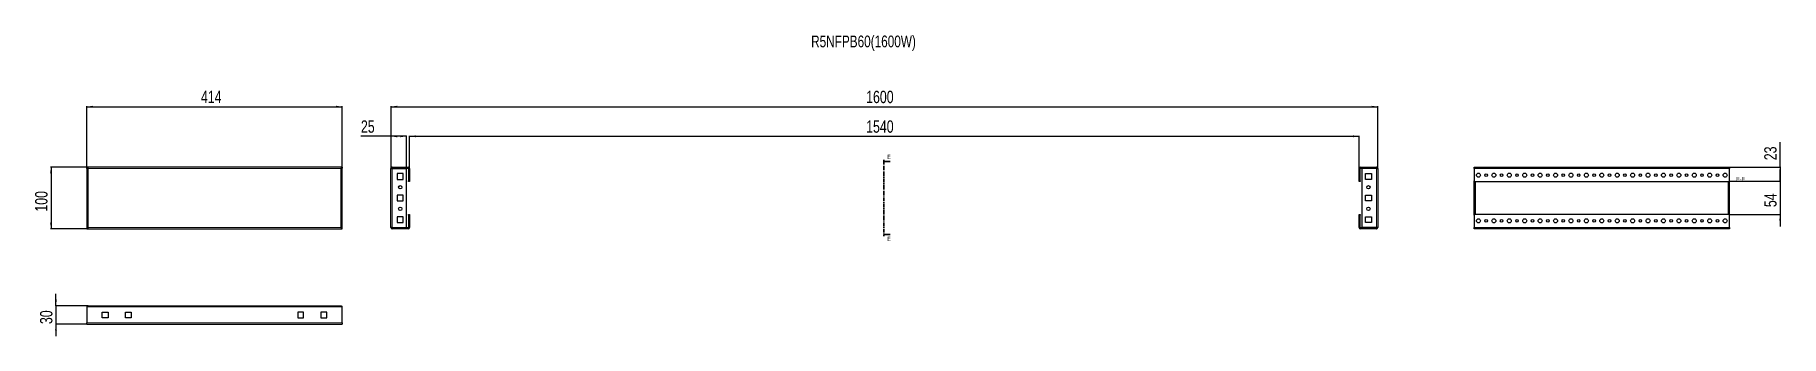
# Model space of a CAD drawing. Header units: millimetres. Extents: x -114 to 2717, y -1492 to 547.
# Drawn here: x -114 to 2717, y 59 to 547 of the extents above.
import ezdxf

# ---------------------------------------------------------------- set-up
doc = ezdxf.new("R2010")
doc.units = ezdxf.units.MM
doc.linetypes.add('CENTER', pattern=[10.16, 6.35, -1.27, 1.27, -1.27])
doc.layers.add('FORMAT', color=7, linetype='Continuous')
doc.styles.add('SLDTEXTSTYLE0', font='TXT', dxfattribs={"width": 0.75})
doc.dimstyles.new('SLDDIMSTYLE0', dxfattribs={"dimtxt": 20, "dimasz": 10, "dimexe": 0, "dimexo": 0.0625, "dimgap": 5, "dimtad": 2, "dimdec": 1, "dimrnd": 1e-09, "dimzin": 12, "dimdsep": 46, "dimtxsty": 'SLDTEXTSTYLE0', "dimsah": 1, "dimcen": 0.09, "dimadec": 0, "dimazin": 3, "dimtfac": 1, "dimtofl": 0, "dimtmove": 0, "dimatfit": 3, "dimfxl": 0, "dimfrac": 2, "dimtolj": 1, "dimtzin": 12, "dimarcsym": 0})
doc.dimstyles.new('SLDDIMSTYLE1', dxfattribs={"dimtxt": 20, "dimasz": 10, "dimexe": 0, "dimexo": 0.0625, "dimgap": 5, "dimtad": 2, "dimdec": 1, "dimrnd": 1e-09, "dimzin": 12, "dimdsep": 46, "dimtxsty": 'SLDTEXTSTYLE0', "dimsah": 1, "dimcen": 0.09, "dimadec": 0, "dimazin": 3, "dimtfac": 1, "dimtmove": 0, "dimatfit": 0, "dimfxl": 0, "dimfrac": 2, "dimtolj": 1, "dimtzin": 12, "dimarcsym": 0})

# ---------------------------------------------------------------- blocks, each defined once
blk = doc.blocks.new('_D')
at = {"layer": 'FORMAT'}
for p, q in [((-29.8, 330.6), (-29.8, 431.6)), ((-29.8, 430.6), (384.2, 430.6)), ((384.2, 330.6), (384.2, 431.6))]:
    blk.add_line(p, q, dxfattribs=at)
for points in [[(-29.8, 430.6), (-19.8, 429), (-19.8, 432.1)], [(384.2, 430.6), (374.2, 432.1), (374.2, 429)]]:
    blk.add_solid(points, dxfattribs=at)
at = {"layer": 'FORMAT', "insert": (155.1, 456.4), "char_height": 20, "attachment_point": 1, "style": 'SLDTEXTSTYLE0'}
blk.add_mtext('414', dxfattribs=at)
blk = doc.blocks.new('_D_1')
at = {"layer": 'FORMAT'}
for p, q in [((-29.8, 332.6), (-88.9, 332.6)), ((-87.9, 332.6), (-87.9, 232.6)), ((-29.8, 232.6), (-88.9, 232.6))]:
    blk.add_line(p, q, dxfattribs=at)
for points in [[(-87.9, 332.6), (-89.5, 322.6), (-86.4, 322.6)], [(-87.9, 232.6), (-86.4, 242.6), (-89.5, 242.6)]]:
    blk.add_solid(points, dxfattribs=at)
at = {"layer": 'FORMAT', "insert": (-113.7, 260.4), "char_height": 20, "attachment_point": 1, "rotation": 90, "style": 'SLDTEXTSTYLE0'}
blk.add_mtext('100', dxfattribs=at)
blk = doc.blocks.new('_D_2')
at = {"layer": 'FORMAT'}
for p, q in [((463.4, 330.5), (463.4, 431.6)), ((463.4, 430.6), (2063.4, 430.6)), ((2063.4, 330.5), (2063.4, 431.6))]:
    blk.add_line(p, q, dxfattribs=at)
for points in [[(463.4, 430.6), (473.4, 429), (473.4, 432.1)], [(2063.4, 430.6), (2053.4, 432.1), (2053.4, 429)]]:
    blk.add_solid(points, dxfattribs=at)
at = {"layer": 'FORMAT', "insert": (1233.8, 456.4), "char_height": 20, "attachment_point": 1, "style": 'SLDTEXTSTYLE0'}
blk.add_mtext('1600', dxfattribs=at)
blk = doc.blocks.new('_D_3')
at = {"layer": 'FORMAT'}
for p, q in [((493.4, 330.5), (493.4, 383.6)), ((493.4, 382.6), (2033.4, 382.6)), ((2033.4, 330.5), (2033.4, 383.6))]:
    blk.add_line(p, q, dxfattribs=at)
for points in [[(493.4, 382.6), (503.4, 381), (503.4, 384.1)], [(2033.4, 382.6), (2023.4, 384.1), (2023.4, 381)]]:
    blk.add_solid(points, dxfattribs=at)
at = {"layer": 'FORMAT', "insert": (1233.8, 408.4), "char_height": 20, "attachment_point": 1, "style": 'SLDTEXTSTYLE0'}
blk.add_mtext('1540', dxfattribs=at)
blk = doc.blocks.new('_D_4')
at = {"layer": 'FORMAT'}
for p, q in [((463.4, 382.6), (414.6, 382.6)), ((463.4, 330.5), (463.4, 383.6)), ((488.4, 382.6), (463.4, 382.6)), ((488.4, 330.6), (488.4, 383.6))]:
    blk.add_line(p, q, dxfattribs=at)
for points in [[(463.4, 382.6), (473.4, 381), (473.4, 384.1)], [(488.4, 382.6), (478.4, 384.1), (478.4, 381)]]:
    blk.add_solid(points, dxfattribs=at)
at = {"layer": 'FORMAT', "insert": (414.6, 408.4), "char_height": 20, "attachment_point": 1, "style": 'SLDTEXTSTYLE0'}
blk.add_mtext('25', dxfattribs=at)
blk = doc.blocks.new('_D_5')
at = {"layer": 'FORMAT'}
for p, q in [((-79.9, 108), (-79.9, 127.3)), ((-27.7, 108), (-80.9, 108)), ((-79.9, 108), (-79.9, 78)), ((-29.8, 78), (-80.9, 78)), ((-79.9, 78), (-79.9, 58.8))]:
    blk.add_line(p, q, dxfattribs=at)
for points in [[(-79.9, 108), (-78.4, 118), (-81.5, 118)], [(-79.9, 78), (-81.5, 68), (-78.4, 68)]]:
    blk.add_solid(points, dxfattribs=at)
at = {"layer": 'FORMAT', "insert": (-105.7, 78.2), "char_height": 20, "attachment_point": 1, "rotation": 90, "style": 'SLDTEXTSTYLE0'}
blk.add_mtext('30', dxfattribs=at)
blk = doc.blocks.new('_D_6')
at = {"layer": 'FORMAT'}
for p, q in [((2715.9, 309.6), (2715.9, 328.8)), ((2632.8, 309.6), (2716.9, 309.6)), ((2715.9, 309.6), (2715.9, 255.6)), ((2632.8, 255.6), (2716.9, 255.6)), ((2715.9, 255.6), (2715.9, 236.3))]:
    blk.add_line(p, q, dxfattribs=at)
for points in [[(2715.9, 309.6), (2717.5, 319.6), (2714.4, 319.6)], [(2715.9, 255.6), (2714.4, 245.6), (2717.5, 245.6)]]:
    blk.add_solid(points, dxfattribs=at)
at = {"layer": 'FORMAT', "insert": (2690.2, 267.8), "char_height": 20, "attachment_point": 1, "rotation": 90, "style": 'SLDTEXTSTYLE0'}
blk.add_mtext('54', dxfattribs=at)
blk = doc.blocks.new('_D_7')
at = {"layer": 'FORMAT'}
for p, q in [((2715.9, 332.6), (2715.9, 373.3)), ((2633.8, 332.6), (2716.9, 332.6)), ((2715.9, 332.6), (2715.9, 309.6)), ((2632.8, 309.6), (2716.9, 309.6))]:
    blk.add_line(p, q, dxfattribs=at)
for points in [[(2715.9, 332.6), (2714.4, 322.6), (2717.5, 322.6)], [(2715.9, 309.6), (2717.5, 319.6), (2714.4, 319.6)]]:
    blk.add_solid(points, dxfattribs=at)
at = {"layer": 'FORMAT', "insert": (2690.2, 343.8), "char_height": 20, "attachment_point": 1, "rotation": 90, "style": 'SLDTEXTSTYLE0'}
blk.add_mtext('23', dxfattribs=at)

msp = doc.modelspace()

# ---------------------------------------------------------------- linework, layer by layer
at = {"color": 7, "linetype": 'CENTER', "lineweight": 35}
msp.add_line((1262.4, 344.57), (1262.4, 220.56), dxfattribs=at)
at = {"color": 7, "linetype": 'Continuous', "lineweight": 35}
for p, q in [((1273.04, 341.57), (1262.4, 341.57)), ((1273.04, 223.56), (1262.4, 223.56))]:
    msp.add_line(p, q, dxfattribs=at)
at = {"color": 7, "linetype": 'Continuous', "lineweight": 25}
for p, q in [((-29.78, 331.07), (-29.78, 332.57)), ((384.22, 332.57), (-29.78, 332.57)), ((-29.78, 331.07), (-29.78, 330.57)), ((-29.78, 330.57), (-29.78, 234.57)), ((-29.78, 330.57), (-28.28, 330.57)), ((384.22, 330.57), (382.72, 330.57)), ((384.22, 332.57), (384.22, 331.07)), ((384.22, 330.57), (384.22, 331.07)), ((384.22, 234.57), (384.22, 330.57)), ((463.37, 234.67), (463.37, 330.47)), ((465.47, 332.57), (465.47, 331.07)), ((465.47, 332.57), (491.27, 332.57)), ((465.47, 331.07), (491.27, 331.07)), ((465.47, 330.57), (488.37, 330.57)), ((473.62, 322.32), (473.62, 312.82)), ((483.12, 322.32), (473.62, 322.32)), ((473.62, 312.82), (483.12, 312.82)), ((483.12, 312.82), (483.12, 322.32)), ((488.37, 234.57), (488.37, 330.57)), ((491.87, 330.47), (491.87, 310.57)), ((493.37, 330.47), (493.37, 310.57)), ((2033.37, 310.57), (2033.37, 330.47)), ((2034.87, 310.57), (2034.87, 330.47)), ((2035.47, 332.57), (2061.27, 332.57)), ((2035.47, 331.07), (2061.27, 331.07)), ((2038.37, 234.57), (2038.37, 330.57)), ((2061.27, 330.57), (2038.37, 330.57)), ((2043.62, 322.32), (2053.12, 322.32)), ((2043.62, 312.82), (2043.62, 322.32)), ((2053.12, 312.82), (2043.62, 312.82)), ((2053.12, 322.32), (2053.12, 312.82)), ((2061.27, 331.07), (2061.27, 332.57)), ((2063.37, 330.47), (2063.37, 234.67)), ((2219.78, 332.57), (2633.78, 332.57)), ((2219.78, 330.47), (2219.78, 332.57)), ((2219.78, 330.47), (2219.78, 310.57)), ((2633.78, 332.57), (2633.78, 330.47)), ((2633.78, 310.57), (2633.78, 330.47)), ((473.62, 287.32), (473.62, 277.82)), ((483.12, 287.32), (473.62, 287.32)), ((483.12, 277.82), (483.12, 287.32)), ((491.87, 310.57), (493.37, 310.57)), ((491.87, 309.57), (491.87, 310.57)), ((493.37, 309.57), (491.87, 309.57)), ((493.37, 310.57), (493.37, 309.57)), ((2033.37, 310.57), (2034.87, 310.57)), ((2033.37, 309.57), (2033.37, 310.57)), ((2034.87, 309.57), (2033.37, 309.57)), ((2034.87, 310.57), (2034.87, 309.57)), ((2043.62, 287.32), (2053.12, 287.32)), ((2043.62, 277.82), (2043.62, 287.32)), ((2053.12, 287.32), (2053.12, 277.82)), ((2219.78, 310.57), (2220.78, 309.57)), ((2219.78, 254.57), (2219.78, 310.57)), ((2220.78, 309.57), (2632.78, 309.57)), ((2221.28, 255.57), (2221.28, 309.57)), ((2632.28, 255.57), (2632.28, 309.57)), ((2632.78, 309.57), (2633.78, 310.57)), ((2633.78, 254.57), (2633.78, 310.57)), ((473.62, 277.82), (483.12, 277.82)), ((491.87, 254.57), (491.87, 255.57)), ((491.87, 255.57), (493.37, 255.57)), ((493.37, 255.57), (493.37, 254.57)), ((2033.37, 255.57), (2034.87, 255.57)), ((2033.37, 254.57), (2033.37, 255.57)), ((2034.87, 255.57), (2034.87, 254.57)), ((2053.12, 277.82), (2043.62, 277.82)), ((2220.78, 255.57), (2219.78, 254.57)), ((2632.78, 255.57), (2220.78, 255.57)), ((2633.78, 254.57), (2632.78, 255.57)), ((-28.28, 234.57), (-29.78, 234.57)), ((-29.78, 234.57), (-29.78, 234.07)), ((-29.78, 234.07), (-29.78, 232.57)), ((-29.78, 232.57), (384.22, 232.57)), ((382.72, 234.57), (384.22, 234.57)), ((384.22, 234.07), (384.22, 234.57)), ((384.22, 232.57), (384.22, 234.07)), ((465.47, 234.57), (488.37, 234.57)), ((465.47, 232.57), (465.47, 234.07)), ((491.27, 234.07), (465.47, 234.07)), ((491.27, 232.57), (465.47, 232.57)), ((483.12, 252.32), (473.62, 252.32)), ((473.62, 252.32), (473.62, 242.82)), ((473.62, 242.82), (483.12, 242.82)), ((483.12, 242.82), (483.12, 252.32)), ((493.37, 254.57), (491.87, 254.57)), ((491.87, 254.57), (491.87, 234.67)), ((493.37, 254.57), (493.37, 234.67)), ((2033.37, 234.67), (2033.37, 254.57)), ((2034.87, 254.57), (2033.37, 254.57)), ((2034.87, 234.67), (2034.87, 254.57)), ((2061.27, 234.07), (2035.47, 234.07)), ((2061.27, 232.57), (2035.47, 232.57)), ((2061.27, 234.57), (2038.37, 234.57)), ((2043.62, 252.32), (2053.12, 252.32)), ((2043.62, 242.82), (2043.62, 252.32)), ((2053.12, 242.82), (2043.62, 242.82)), ((2053.12, 252.32), (2053.12, 242.82)), ((2061.27, 234.07), (2061.27, 232.57)), ((2219.78, 254.57), (2219.78, 234.67)), ((2219.78, 232.57), (2219.78, 234.67)), ((2633.78, 232.57), (2219.78, 232.57)), ((2633.78, 234.67), (2633.78, 254.57)), ((2633.78, 234.67), (2633.78, 232.57)), ((-29.78, 105.92), (-29.78, 80.12)), ((-27.68, 108.02), (382.12, 108.02)), ((-4.78, 97.77), (4.72, 97.77)), ((-4.78, 88.27), (-4.78, 97.77)), ((4.72, 88.27), (-4.78, 88.27)), ((4.72, 97.77), (4.72, 88.27)), ((32.72, 97.77), (42.22, 97.77)), ((32.72, 88.27), (32.72, 97.77)), ((42.22, 88.27), (32.72, 88.27)), ((42.22, 97.77), (42.22, 88.27)), ((321.72, 97.77), (312.22, 97.77)), ((312.22, 97.77), (312.22, 88.27)), ((312.22, 88.27), (321.72, 88.27)), ((321.72, 88.27), (321.72, 97.77)), ((349.72, 97.77), (349.72, 88.27)), ((359.22, 97.77), (349.72, 97.77)), ((349.72, 88.27), (359.22, 88.27)), ((359.22, 88.27), (359.22, 97.77)), ((384.22, 80.12), (384.22, 105.92)), ((-29.78, 78.02), (-29.78, 80.12)), ((-29.78, 78.02), (384.22, 78.02)), ((384.22, 80.12), (384.22, 78.02))]:
    msp.add_line(p, q, dxfattribs=at)
at = {"color": 8, "linetype": 'Continuous', "lineweight": 18}
for p, q in [((382.12, 330.47), (-27.68, 330.47)), ((-27.68, 330.47), (-27.68, 234.67)), ((382.12, 234.67), (382.12, 330.47)), ((465.47, 234.57), (465.47, 330.57)), ((491.27, 331.07), (491.27, 332.57)), ((491.87, 330.47), (493.37, 330.47)), ((2034.87, 330.47), (2033.37, 330.47)), ((2035.47, 331.07), (2035.47, 332.57)), ((2061.27, 330.57), (2061.27, 234.57)), ((2219.78, 330.47), (2633.78, 330.47)), ((2221.88, 255.57), (2221.88, 309.57)), ((2631.68, 309.57), (2631.68, 255.57)), ((-27.68, 234.67), (382.12, 234.67)), ((491.27, 234.07), (491.27, 232.57)), ((491.87, 234.67), (493.37, 234.67)), ((2034.87, 234.67), (2033.37, 234.67)), ((2035.47, 234.07), (2035.47, 232.57)), ((2633.78, 234.67), (2219.78, 234.67)), ((-29.78, 105.92), (384.22, 105.92)), ((-29.78, 80.12), (384.22, 80.12))]:
    msp.add_line(p, q, dxfattribs=at)
at = {"color": 7, "linetype": 'Continuous', "lineweight": 25}
for centre, radius in [((2226.78, 319.57), 3.25), ((2239.28, 319.57), 2.1), ((2251.78, 319.57), 3.25), ((2264.28, 319.57), 2.1), ((2276.78, 319.57), 3.25), ((2289.28, 319.57), 2.1), ((2301.78, 319.57), 3.25), ((2314.28, 319.57), 2.1), ((2326.78, 319.57), 3.25), ((2339.28, 319.57), 2.1), ((2351.78, 319.57), 3.25), ((2364.28, 319.57), 2.1), ((2376.78, 319.57), 3.25), ((2389.28, 319.57), 2.1), ((2401.78, 319.57), 3.25), ((2414.28, 319.57), 2.1), ((2426.78, 319.57), 3.25), ((2439.28, 319.57), 2.1), ((2451.78, 319.57), 3.25), ((2464.28, 319.57), 2.1), ((2476.78, 319.57), 3.25), ((2489.28, 319.57), 2.1), ((2501.78, 319.57), 3.25), ((2514.28, 319.57), 2.1), ((2526.78, 319.57), 3.25), ((2539.28, 319.57), 2.1), ((2551.78, 319.57), 3.25), ((2564.28, 319.57), 2.1), ((2576.78, 319.57), 3.25), ((2589.28, 319.57), 2.1), ((2601.78, 319.57), 3.25), ((2614.28, 319.57), 2.1), ((2626.78, 319.57), 3.25), ((478.37, 300.07), 2.75), ((2048.37, 300.07), 2.75), ((478.37, 265.07), 2.75), ((2048.37, 265.07), 2.75), ((2226.78, 245.57), 3.25), ((2239.28, 245.57), 2.1), ((2251.78, 245.57), 3.25), ((2264.28, 245.57), 2.1), ((2276.78, 245.57), 3.25), ((2289.28, 245.57), 2.1), ((2301.78, 245.57), 3.25), ((2314.28, 245.57), 2.1), ((2326.78, 245.57), 3.25), ((2339.28, 245.57), 2.1), ((2351.78, 245.57), 3.25), ((2364.28, 245.57), 2.1), ((2376.78, 245.57), 3.25), ((2389.28, 245.57), 2.1), ((2401.78, 245.57), 3.25), ((2414.28, 245.57), 2.1), ((2426.78, 245.57), 3.25), ((2439.28, 245.57), 2.1), ((2451.78, 245.57), 3.25), ((2464.28, 245.57), 2.1), ((2476.78, 245.57), 3.25), ((2489.28, 245.57), 2.1), ((2501.78, 245.57), 3.25), ((2514.28, 245.57), 2.1), ((2526.78, 245.57), 3.25), ((2539.28, 245.57), 2.1), ((2551.78, 245.57), 3.25), ((2564.28, 245.57), 2.1), ((2576.78, 245.57), 3.25), ((2589.28, 245.57), 2.1), ((2601.78, 245.57), 3.25), ((2614.28, 245.57), 2.1), ((2626.78, 245.57), 3.25)]:
    msp.add_circle(centre, radius, dxfattribs=at)
for centre, radius, start, end in [((491.27, 330.47), 2.1, 0, 90), ((491.27, 330.47), 0.6, 0, 90), ((2035.47, 330.47), 2.1, 90, 180), ((2035.47, 330.47), 0.6, 90, 180), ((491.27, 234.67), 2.1, 270, 0), ((491.27, 234.67), 0.6, 270, 0), ((2035.47, 234.67), 2.1, 180, 270), ((2035.47, 234.67), 0.6, 180, 270)]:
    msp.add_arc(centre, radius, start, end, dxfattribs=at)
for points, knots in [([(-27.68, 330.47), (-27.86, 330.75), (-28.22, 331.31), (-28.75, 332.01), (-29.27, 332.48), (-29.62, 332.54), (-29.78, 332.57)], [0, 0, 0, 0, 0.25475266, 0.50964469, 0.7645377, 1, 1, 1, 1]), ([(-27.68, 330.47), (-27.86, 330.55), (-28.23, 330.71), (-28.92, 330.98), (-29.44, 331.03), (-29.78, 331.07)], [0, 0, 0, 0, 0.2598775, 0.5197391, 1, 1, 1, 1]), ([(2063.37, 330.47), (2063.34, 330.75), (2063.27, 331.31), (2062.77, 332.01), (2062.07, 332.48), (2061.53, 332.54), (2061.27, 332.57)], [0, 0, 0, 0, 0.25475266, 0.50964469, 0.7645377, 1, 1, 1, 1]), ([(2061.87, 330.47), (2061.86, 330.55), (2061.84, 330.71), (2061.65, 330.98), (2061.42, 331.03), (2061.27, 331.07)], [0, 0, 0, 0, 0.2598775, 0.5197391, 1, 1, 1, 1]), ([(382.12, 108.02), (382.3, 107.99), (382.65, 107.92), (383.19, 107.42), (383.71, 106.72), (384.06, 106.18), (384.22, 105.92)], [0, 0, 0, 0, 0.25475266, 0.50964469, 0.7645377, 1, 1, 1, 1])]:
    msp.add_open_spline(points, degree=3, knots=knots, dxfattribs=at)
for points in [[(-29.78, 330.57), (-29.75, 330.56), (-29.69, 330.54), (-29.2, 330.52), (-28.51, 330.49), (-27.96, 330.47), (-27.68, 330.47)], [(384.22, 332.57), (384.04, 332.53), (383.69, 332.47), (383.17, 331.99), (382.64, 331.29), (382.29, 330.74), (382.12, 330.47)], [(384.22, 331.07), (383.87, 331.03), (383.17, 330.95), (382.47, 330.63), (382.12, 330.47)], [(382.12, 330.47), (382.39, 330.47), (382.95, 330.49), (383.64, 330.52), (384.13, 330.54), (384.19, 330.56), (384.22, 330.57)], [(465.47, 332.57), (465.2, 332.53), (464.65, 332.47), (463.95, 331.99), (463.47, 331.29), (463.4, 330.74), (463.37, 330.47)], [(463.37, 330.47), (463.4, 330.47), (463.47, 330.49), (463.95, 330.52), (464.65, 330.54), (465.2, 330.56), (465.47, 330.57)], [(465.47, 331.07), (465.31, 331.03), (464.99, 330.95), (464.91, 330.63), (464.87, 330.47)], [(2061.27, 330.57), (2061.55, 330.56), (2062.1, 330.54), (2062.79, 330.52), (2063.28, 330.49), (2063.34, 330.47), (2063.37, 330.47)], [(-29.78, 232.57), (-29.61, 232.6), (-29.26, 232.66), (-28.73, 233.15), (-28.21, 233.84), (-27.86, 234.39), (-27.68, 234.67)], [(-27.68, 234.67), (-27.96, 234.66), (-28.51, 234.64), (-29.2, 234.62), (-29.69, 234.59), (-29.75, 234.57), (-29.78, 234.57)], [(-29.78, 234.07), (-29.43, 234.1), (-28.73, 234.18), (-28.03, 234.5), (-27.68, 234.67)], [(382.12, 234.67), (382.29, 234.39), (382.64, 233.84), (383.17, 233.15), (383.69, 232.66), (384.04, 232.6), (384.22, 232.57)], [(384.22, 234.57), (384.19, 234.57), (384.13, 234.59), (383.64, 234.62), (382.95, 234.64), (382.39, 234.66), (382.12, 234.67)], [(382.12, 234.67), (382.47, 234.5), (383.17, 234.18), (383.87, 234.1), (384.22, 234.07)], [(465.47, 234.57), (465.2, 234.57), (464.65, 234.59), (463.95, 234.62), (463.47, 234.64), (463.4, 234.66), (463.37, 234.67)], [(463.37, 234.67), (463.4, 234.39), (463.47, 233.84), (463.95, 233.15), (464.65, 232.66), (465.2, 232.6), (465.47, 232.57)], [(464.87, 234.67), (464.91, 234.5), (464.99, 234.18), (465.31, 234.1), (465.47, 234.07)], [(2063.37, 234.67), (2063.34, 234.66), (2063.28, 234.64), (2062.79, 234.62), (2062.1, 234.59), (2061.55, 234.57), (2061.27, 234.57)], [(2061.27, 234.07), (2061.43, 234.1), (2061.76, 234.18), (2061.83, 234.5), (2061.87, 234.67)], [(2061.27, 232.57), (2061.55, 232.6), (2062.1, 232.66), (2062.79, 233.15), (2063.28, 233.84), (2063.34, 234.39), (2063.37, 234.67)], [(-29.78, 105.92), (-29.61, 106.19), (-29.26, 106.75), (-28.73, 107.44), (-28.21, 107.92), (-27.86, 107.99), (-27.68, 108.02)]]:
    msp.add_open_spline(points, degree=3, dxfattribs=at)
at = {"color": 7, "linetype": 'Continuous', "lineweight": 35}
for points in [[(1262.4, 341.57), (1269.4, 340.45), (1269.4, 342.69)], [(1262.4, 223.56), (1269.4, 222.44), (1269.4, 224.68)]]:
    msp.add_solid(points, dxfattribs=at)

# ---------------------------------------------------------------- texts
at = {"color": 7, "linetype": 'Continuous', "char_height": 7, "attachment_point": 1, "style": 'SLDTEXTSTYLE0'}
for insert in [(1268.03, 352.67), (1268.03, 219.86)]:
    msp.add_mtext('E', dxfattribs=dict(at, insert=insert))
at = {"layer": 'FORMAT', "style": 'SLDTEXTSTYLE0'}
for s, insert, char_height, attachment_point in [('R5NFPB60(1600W)', (1144.63, 545.87), 19.05, 1), ('E-E', (2651.8, 316.84), 7, 2)]:
    msp.add_mtext(s, dxfattribs=dict(at, insert=insert, char_height=char_height, attachment_point=attachment_point))

# ---------------------------------------------------------------- dimensions: what is measured, and where the dimension line sits
at = {"layer": 'FORMAT'}
for base, p1, p2, picture, middle in [((384.22, 430.57), (-29.78, 330.57), (384.22, 330.57), '_D', (177.22, 430.57)), ((2063.37, 430.57), (463.37, 330.47), (2063.37, 330.47), '_D_2', (1263.37, 430.57)), ((463.37, 382.57), (488.37, 330.57), (463.37, 330.47), '_D_4', (429.37, 382.57)), ((2033.37, 382.57), (493.37, 330.47), (2033.37, 330.47), '_D_3', (1263.37, 382.57))]:
    dim = msp.add_linear_dim(base=base, p1=p1, p2=p2, dimstyle='SLDDIMSTYLE0', dxfattribs=at)
    dim.commit()
    dim.dimension.update_dxf_attribs({"geometry": picture, "text_midpoint": middle, "dimtype": 160})
for base, p1, p2, dimstyle, picture, middle in [((2715.95, 309.57), (2633.78, 332.57), (2632.78, 309.57), 'SLDDIMSTYLE0', '_D_7', (2715.95, 358.57)), ((-87.95, 232.57), (-29.78, 332.57), (-29.78, 232.57), 'SLDDIMSTYLE0', '_D_1', (-87.95, 282.57)), ((2715.95, 255.57), (2632.78, 309.57), (2632.78, 255.57), 'SLDDIMSTYLE1', '_D_6', (2715.95, 282.57)), ((-79.95, 78.02), (-27.68, 108.02), (-29.78, 78.02), 'SLDDIMSTYLE1', '_D_5', (-79.95, 93.02))]:
    dim = msp.add_linear_dim(base=base, p1=p1, p2=p2, angle=90, dimstyle=dimstyle, dxfattribs=at)
    dim.commit()
    dim.dimension.update_dxf_attribs({"geometry": picture, "text_midpoint": middle, "dimtype": 160})

doc.saveas('drawing.dxf')
